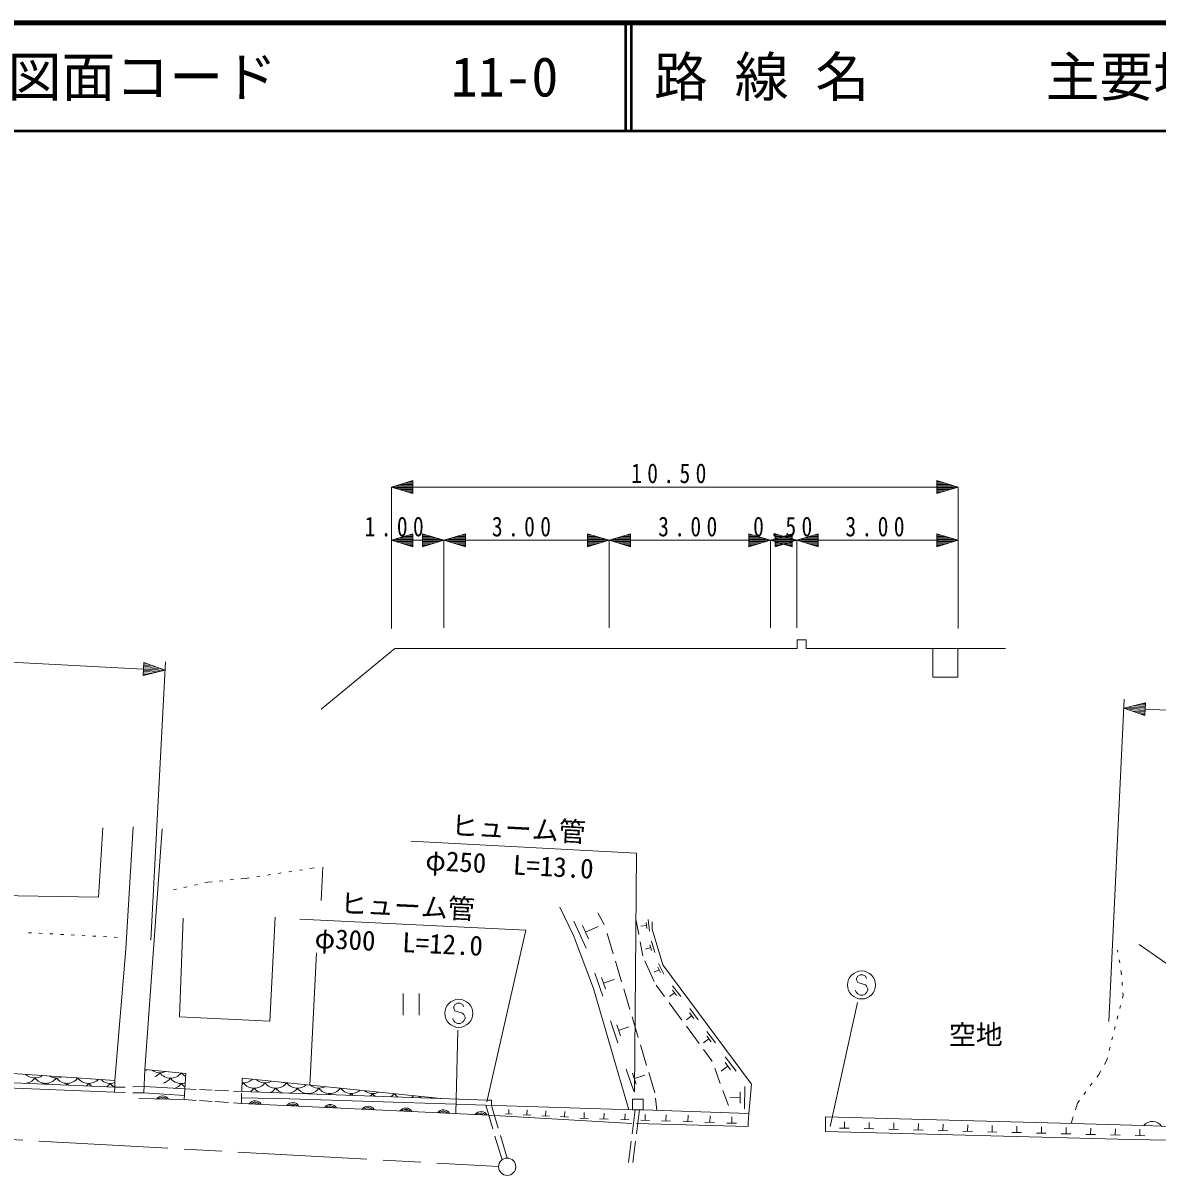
# Model space of a CAD drawing. Units: millimetres, scale not verified. Extents: x 40000 to 680000, y 20000 to 380000.
# Drawn here: x 121796 to 227084, y 273840 to 380000 of the extents above; entities that cross this region are included whole.
import ezdxf
from ezdxf.enums import TextEntityAlignment as Align

# ---------------------------------------------------------------- set-up
doc = ezdxf.new("R2010")
doc.units = ezdxf.units.MM
doc.header["$LTSCALE"] = 1000
doc.linetypes.add('CHAIN', pattern=[18.5, 12, -1.5, 3.5, -1.5])
for name, color, linetype, lineweight in [('M-BGD', 7, 'Continuous', 13), ('M-BMK', 2, 'CHAIN', 13), ('M-BMK-SRVR', 3, 'Continuous', 13), ('M-STR-HTXT', 7, 'Continuous', 13), ('M-STR-STRC', 7, 'Continuous', 13), ('M-TTL', 2, 'Continuous', 140), ('M-TTL-LINE', 7, 'Continuous', 50)]:
    doc.layers.add(name, color=color, linetype=linetype, lineweight=lineweight)
doc.layers.add('M-TTL-TXT', color=7, linetype='Continuous')
doc.styles.add('ＭＳ ゴシック', font='')
doc.styles.get('ＭＳ ゴシック').set_extended_font_data('MS Gothic')

msp = doc.modelspace()

# ---------------------------------------------------------------- linework, layer by layer
at = {"layer": 'M-BGD'}
for p, q in [((193660, 321947), (193660, 322767)), ((193660, 322767), (194516, 322767)), ((194516, 322767), (194516, 321947)), ((149487, 316330), (156329, 321947)), ((156329, 321947), (193660, 321947)), ((194516, 321947), (213010, 321947)), ((206269, 321947), (206269, 319289)), ((208591, 319289), (208591, 321947)), ((206269, 319289), (208591, 319289)), ((129228, 305322), (128804, 298888)), ((132022, 305407), (131344, 294062)), ((134731, 305238), (133122, 282886)), ((148841, 301598), (148449, 301539)), ((149632, 301682), (149482, 298572)), ((141347, 300516), (141049, 300485)), ((142422, 300628), (142043, 300589)), ((142813, 300687), (142422, 300628)), ((143802, 300837), (143506, 300792)), ((144791, 300986), (144494, 300941)), ((145780, 301135), (145483, 301091)), ((146769, 301285), (146472, 301240)), ((147757, 301434), (147461, 301389)), ((136065, 299617), (135785, 299554)), ((137041, 299836), (136748, 299770)), ((138017, 300054), (137724, 299989)), ((138980, 300270), (138700, 300207)), ((139358, 300309), (138980, 300270)), ((140353, 300413), (140054, 300382)), ((128804, 298888), (118306, 299057)), ((171646, 297956), (172916, 295332)), ((175173, 297446), (175757, 296334)), ((136678, 296940), (136340, 287796)), ((144722, 287373), (145230, 297025)), ((174076, 294149), (172946, 296673)), ((174298, 295006), (173733, 296268)), ((178714, 296729), (178960, 295430)), ((179674, 296246), (179162, 296195)), ((179647, 296520), (179701, 295971)), ((179839, 296816), (179948, 295719)), ((180197, 296602), (180197, 295924)), ((122592, 295573), (122333, 295586)), ((123590, 295520), (123291, 295536)), ((124589, 295468), (124289, 295484)), ((125588, 295415), (125288, 295431)), ((126586, 295363), (126287, 295379)), ((127585, 295310), (127285, 295326)), ((128584, 295258), (128284, 295274)), ((129582, 295205), (129283, 295221)), ((130540, 295155), (130281, 295169)), ((172916, 295332), (174778, 290421)), ((174015, 295637), (175193, 296165)), ((176035, 295514), (176600, 293626)), ((180197, 295924), (181213, 292622)), ((179091, 294743), (179337, 293444)), ((180084, 294209), (179590, 294067)), ((180009, 294474), (180160, 293943)), ((180145, 294799), (180448, 293739)), ((225409, 294485), (228965, 292030)), ((131344, 294062), (130328, 281870)), ((149040, 293723), (148438, 281448)), ((223444, 293773), (223411, 293966)), ((223610, 292787), (223560, 293082)), ((176801, 292956), (177375, 291040)), ((179517, 292977), (180393, 291075)), ((180847, 292146), (180388, 291914)), ((180723, 292393), (180971, 291900)), ((180796, 292738), (181293, 291754)), ((181213, 292622), (189421, 281541)), ((223759, 291903), (223727, 292096)), ((175621, 289691), (174904, 291821)), ((175868, 290367), (175509, 291432)), ((175688, 290899), (176682, 291235)), ((223776, 291694), (223759, 291903)), ((223854, 290697), (223830, 290996)), ((157092, 289933), (157092, 287933)), ((158592, 287933), (158592, 289933)), ((174778, 290421), (178060, 279161)), ((177576, 290369), (178150, 288453)), ((180596, 290707), (181371, 289654)), ((182286, 290014), (181817, 289661)), ((182097, 290266), (182475, 289763)), ((182110, 290668), (182865, 289662)), ((223925, 289790), (223908, 289999)), ((181786, 289091), (182972, 287480)), ((223611, 288543), (223685, 288834)), ((223855, 289513), (223925, 289790)), ((136340, 287796), (144722, 287373)), ((178350, 287783), (178924, 285867)), ((183876, 287878), (183388, 287511)), ((183680, 288140), (184073, 287617)), ((183693, 288559), (184479, 287512)), ((223368, 287573), (223441, 287864)), ((177035, 285368), (176346, 287413)), ((177272, 286017), (176927, 287040)), ((177100, 286529), (178054, 286851)), ((183387, 286916), (184573, 285306)), ((223124, 286604), (223197, 286895)), ((185478, 285734), (184979, 285358)), ((185278, 286001), (185679, 285466)), ((185291, 286429), (186094, 285359)), ((222880, 285634), (222953, 285925)), ((179125, 285196), (179699, 283280)), ((184988, 284742), (185763, 283689)), ((222637, 284664), (222710, 284955)), ((130328, 281870), (93392, 284417)), ((185763, 283689), (185777, 283651)), ((186974, 283536), (187477, 282867)), ((186991, 284072), (187996, 282733)), ((222204, 283374), (222396, 283708)), ((222396, 283708), (222466, 283985)), ((130321, 281253), (94842, 282752)), ((133122, 282886), (133017, 280726)), ((133122, 282886), (136932, 282527)), ((136932, 282527), (136762, 280099)), ((178500, 280896), (177811, 282941)), ((178737, 281545), (178392, 282568)), ((179900, 282610), (180465, 280722)), ((186016, 283010), (186538, 281612)), ((187226, 283202), (186601, 282732)), ((221476, 282188), (221660, 282435)), ((221660, 282435), (221853, 282768)), ((94848, 282268), (130295, 280778)), ((130328, 281870), (130321, 281253)), ((142115, 280845), (142164, 282095)), ((142164, 282095), (160627, 280191)), ((178564, 282056), (179519, 282379)), ((188820, 281329), (188775, 279254)), ((189421, 281541), (189172, 278822)), ((220880, 281385), (221059, 281626)), ((130321, 281253), (130295, 280778)), ((130295, 280778), (131277, 280759)), ((130321, 281253), (131277, 281272)), ((131996, 281286), (133046, 281307)), ((131996, 280745), (133017, 280726)), ((133017, 280726), (136789, 280485)), ((133046, 281307), (136832, 281094)), ((136832, 281094), (137890, 281044)), ((138196, 281030), (139369, 280974)), ((139625, 280962), (140888, 280903)), ((141338, 280882), (142115, 280845)), ((142105, 280275), (142087, 279751)), ((142105, 280706), (142105, 280275)), ((142105, 280275), (146584, 280176)), ((142115, 280845), (164894, 280041)), ((186783, 280956), (187305, 279558)), ((188383, 280301), (187415, 280321)), ((188394, 280819), (188371, 279782)), ((220283, 280583), (220462, 280823)), ((136762, 280099), (132558, 280197)), ((136762, 280099), (137890, 280025)), ((138196, 280005), (139369, 279929)), ((139625, 279912), (140888, 279829)), ((141338, 279800), (142087, 279751)), ((165041, 278656), (142087, 279751)), ((146584, 280176), (161994, 279668)), ((161994, 279668), (164738, 279585)), ((178388, 279151), (164738, 279585)), ((164765, 279584), (165420, 277384)), ((164894, 280041), (165299, 280051)), ((165299, 280051), (165298, 279567)), ((165298, 279567), (165927, 277455)), ((180520, 280233), (180650, 279108)), ((219500, 279162), (219682, 279774)), ((219682, 279774), (219866, 280021)), ((165041, 278656), (178334, 277890)), ((167213, 278754), (166600, 278769)), ((166907, 278762), (166917, 279171)), ((168935, 278656), (168231, 278693)), ((168583, 278675), (168607, 279144)), ((170671, 278567), (169966, 278604)), ((170319, 278586), (170343, 279055)), ((172445, 278487), (171703, 278526)), ((172074, 278507), (172099, 279002)), ((174285, 278362), (173486, 278390)), ((173886, 278376), (173903, 278909)), ((176125, 278299), (175326, 278327)), ((175726, 278313), (175743, 278846)), ((178088, 278232), (177289, 278260)), ((177688, 278246), (177706, 278779)), ((178623, 279151), (178353, 276939)), ((179020, 279151), (178750, 276939)), ((179957, 278178), (179158, 278205)), ((189172, 278822), (179378, 279151)), ((179557, 278192), (179575, 278724)), ((181486, 278126), (181505, 278686)), ((183523, 278056), (183543, 278652)), ((185561, 277986), (185581, 278582)), ((187598, 277917), (187618, 278513)), ((189123, 277941), (189172, 278822)), ((196293, 277137), (196293, 278491)), ((196293, 278491), (219233, 277876)), ((219120, 277879), (219301, 278491)), ((178758, 277890), (189125, 277612)), ((181906, 278111), (181066, 278140)), ((183970, 278041), (183076, 278071)), ((186008, 277971), (185114, 278002)), ((188045, 277902), (187151, 277932)), ((189125, 277612), (189123, 277941)), ((223476, 276444), (196293, 277137)), ((198507, 277448), (197613, 277466)), ((198060, 277457), (198072, 278053)), ((200792, 277389), (199898, 277407)), ((200345, 277398), (200357, 277994)), ((203078, 277330), (202184, 277349)), ((202631, 277339), (202642, 277936)), ((205363, 277272), (204469, 277290)), ((204916, 277281), (204927, 277877)), ((207648, 277213), (206754, 277231)), ((207201, 277222), (207213, 277818)), ((209933, 277154), (209039, 277172)), ((209486, 277163), (209498, 277759)), ((212218, 277095), (211324, 277113)), ((211771, 277104), (211783, 277700)), ((214056, 277046), (214068, 277642)), ((216342, 276987), (216353, 277583)), ((218627, 276928), (218638, 277524)), ((219233, 277876), (225861, 277713)), ((220912, 276869), (220924, 277465)), ((223197, 276810), (223209, 277406)), ((225481, 276752), (225493, 277348)), ((165620, 276713), (166275, 274513)), ((166127, 276785), (166756, 274673)), ((178268, 276244), (178026, 274259)), ((178665, 276244), (178423, 274259)), ((214503, 277036), (213609, 277055)), ((216789, 276978), (215895, 276996)), ((219074, 276919), (218180, 276937)), ((221359, 276860), (220465, 276878)), ((223644, 276801), (222750, 276820)), ((234876, 276157), (223476, 276444)), ((225928, 276743), (225034, 276761))]:
    msp.add_line(p, q, dxfattribs=at)
msp.add_lwpolyline([(178388, 280141), (178388, 279151), (179378, 279151), (179378, 280141)], close=True, dxfattribs=at)
msp.add_lwpolyline([(259470, 279490), (248180, 279155), (241513, 277831), (239692, 277639), (235392, 277435), (232406, 277452), (225861, 277713)], dxfattribs=at)
for centre, radius, start, end in [((122911, 283355), 1250, 227.01574, 305.09279), ((132510, 283844), 1250, 304.55014, 308.81556), ((134510, 283844), 1250, 234.7303, 294.50843), ((133510, 283344), 1250, 294.68261, 323.1301), ((135510, 283344), 1250, 216.8699, 321.67859), ((137510, 283344), 1250, 218.55157, 241.46912), ((121911, 282855), 1250, 272.76478, 323.1301), ((123911, 282855), 1250, 216.8699, 323.1301), ((122911, 282355), 1250, 318.52958, 323.1301), ((124911, 282355), 1250, 216.8699, 221.81158), ((124911, 283355), 1250, 238.53076, 293.57777), ((125911, 282855), 1250, 216.8699, 323.1301), ((124911, 282355), 1250, 313.35152, 323.1301), ((126911, 282355), 1250, 216.8699, 227.49357), ((126911, 283355), 1250, 261.55624, 270.55229), ((127911, 282855), 1250, 216.8699, 315.29233), ((126911, 282355), 1250, 307.66953, 323.1301), ((128911, 282355), 1250, 216.8699, 233.94544), ((129911, 282855), 1250, 225.78509, 289.41755), ((128911, 282355), 1250, 301.21767, 323.1301), ((130911, 282355), 1250, 216.8699, 241.75119), ((134510, 282844), 1250, 283.77066, 323.1301), ((136510, 282844), 1250, 216.8699, 286.79036), ((135510, 282344), 1250, 286.91858, 323.1301), ((137510, 282344), 1250, 216.8699, 237.8999), ((141271, 282410), 1250, 314.1261, 323.1301), ((142271, 282910), 1250, 264.31868, 312.97664), ((143271, 282410), 1250, 216.8699, 323.1301), ((144271, 282910), 1250, 229.39369, 298.83578), ((145271, 282410), 1250, 216.8699, 323.1301), ((146271, 282910), 1250, 254.51389, 273.71559), ((147271, 282410), 1250, 216.8699, 312.03754), ((149271, 282410), 1250, 230.6502, 297.44687), ((134755, 279791), 654, 31.43266, 145.8745), ((134755, 279791), 523, 41.2439, 136.06326), ((142271, 281910), 1250, 299.12341, 323.1301), ((144271, 281910), 1250, 216.8699, 243.80611), ((144271, 281910), 1250, 292.14809, 323.1301), ((146271, 281910), 1250, 216.8699, 253.62849), ((146271, 281910), 1250, 282.32571, 323.1301), ((148271, 281910), 1250, 216.8699, 323.1301), ((147271, 281410), 1250, 321.30074, 323.1301), ((149271, 281410), 1250, 216.8699, 218.80374), ((150271, 281910), 1250, 216.8699, 322.71839), ((149271, 281410), 1250, 317.15046, 323.1301), ((151271, 281410), 1250, 216.8699, 223.23242), ((152271, 281910), 1250, 217.3523, 310.74476), ((151271, 281410), 1250, 312.72178, 323.1301), ((153271, 281410), 1250, 216.8699, 228.03816), ((154271, 281910), 1250, 232.45257, 295.6445), ((153271, 281410), 1250, 307.91604, 323.1301), ((155271, 281410), 1250, 216.8699, 233.38426), ((155271, 281410), 1250, 302.56994, 321.57781), ((157271, 281410), 1250, 218.69789, 239.58156), ((157271, 281410), 1250, 296.37264, 309.39917), ((159271, 281410), 1250, 234.35227, 247.3941), ((159271, 281410), 1250, 288.56011, 293.7448), ((134755, 279791), 392, 63.12035, 114.18681), ((143349, 279336), 654, 30.04734, 144.48918), ((143349, 279336), 523, 39.85858, 134.67794), ((143349, 279336), 392, 61.73503, 112.80149), ((146845, 279170), 654, 30.04734, 144.48918), ((146845, 279170), 523, 39.85858, 134.67794), ((146845, 279170), 392, 61.73503, 112.80149), ((150341, 279003), 654, 30.04734, 144.48918), ((150341, 279003), 523, 39.85858, 134.67794), ((150341, 279003), 392, 61.73503, 112.80149), ((153837, 278836), 654, 30.04734, 144.48918), ((153837, 278836), 523, 39.85858, 134.67794), ((153837, 278836), 392, 61.73503, 112.80149), ((157333, 278669), 654, 30.04734, 144.48918), ((157333, 278669), 523, 39.85858, 134.67794), ((157333, 278669), 392, 61.73503, 112.80149), ((160829, 278502), 654, 30.04734, 144.48918), ((160829, 278502), 523, 39.85858, 134.67794), ((160829, 278502), 392, 61.73503, 112.80149), ((164325, 278336), 654, 30.04734, 144.48918), ((164325, 278336), 523, 39.85858, 134.67794), ((164325, 278336), 392, 61.73503, 112.80149), ((226654, 277043), 1038, 35.6447, 139.7949)]:
    msp.add_arc(centre, radius, start, end, dxfattribs=at)
at = {"layer": 'M-BMK'}
msp.add_line((67871, 279329), (165955, 273888), dxfattribs=at)
at = {"layer": 'M-BMK-SRVR'}
msp.add_circle((166755, 273873), 800, dxfattribs=at)
at = {"layer": 'M-STR-HTXT'}
for p, q in [((156005, 336937), (158005, 337537)), ((156005, 323799), (156005, 336937)), ((156005, 336937), (158005, 336337)), ((156005, 336937), (158005, 336937)), ((158005, 337057), (156405, 337057)), ((158005, 336817), (156405, 336817)), ((156805, 337177), (158005, 337177)), ((156805, 336697), (158005, 336697)), ((158005, 337297), (157205, 337297)), ((158005, 336577), (157205, 336577)), ((157605, 337417), (158005, 337417)), ((158005, 336337), (158005, 337537)), ((158005, 336937), (206624, 336937)), ((208624, 336937), (206624, 337537)), ((206624, 337537), (206624, 336337)), ((207024, 337417), (206624, 337417)), ((206624, 337297), (207424, 337297)), ((207824, 337177), (206624, 337177)), ((206624, 337057), (208224, 337057)), ((208624, 336937), (206624, 336337)), ((208624, 336937), (206624, 336937)), ((206624, 336817), (208224, 336817)), ((207824, 336697), (206624, 336697)), ((206624, 336577), (207424, 336577)), ((208624, 323799), (208624, 336937)), ((157605, 336457), (158005, 336457)), ((207024, 336457), (206624, 336457)), ((156005, 331994), (158005, 332594)), ((158005, 332354), (157205, 332354)), ((157605, 332474), (158005, 332474)), ((158005, 331394), (158005, 332594)), ((160887, 331994), (158887, 332594)), ((158887, 332594), (158887, 331394)), ((159287, 332474), (158887, 332474)), ((158887, 332354), (159687, 332354)), ((160887, 331994), (162887, 332594)), ((162887, 332354), (162087, 332354)), ((162487, 332474), (162887, 332474)), ((162887, 331394), (162887, 332594)), ((176215, 331994), (174215, 332594)), ((174215, 332594), (174215, 331394)), ((174615, 332474), (174215, 332474)), ((174215, 332354), (175015, 332354)), ((176215, 331994), (178215, 332594)), ((178215, 332354), (177415, 332354)), ((177815, 332474), (178215, 332474)), ((178215, 331394), (178215, 332594)), ((191191, 331994), (189191, 332594)), ((189191, 332594), (189191, 331394)), ((189591, 332474), (189191, 332474)), ((189191, 332354), (189991, 332354)), ((191191, 331994), (193191, 332594)), ((193629, 331994), (191629, 332594)), ((191629, 332594), (191629, 331394)), ((192029, 332474), (191629, 332474)), ((191629, 332354), (192429, 332354)), ((193191, 332354), (192391, 332354)), ((192791, 332474), (193191, 332474)), ((193191, 331394), (193191, 332594)), ((193629, 331994), (195629, 332594)), ((195629, 332354), (194829, 332354)), ((195229, 332474), (195629, 332474)), ((195629, 331394), (195629, 332594)), ((208624, 331994), (206624, 332594)), ((206624, 332594), (206624, 331394)), ((207024, 332474), (206624, 332474)), ((206624, 332354), (207424, 332354)), ((156005, 331994), (158005, 331394)), ((156005, 331994), (158005, 331994)), ((158005, 332114), (156405, 332114)), ((158005, 331874), (156405, 331874)), ((156805, 332234), (158005, 332234)), ((156805, 331754), (158005, 331754)), ((158005, 331634), (157205, 331634)), ((157605, 331514), (158005, 331514)), ((158887, 331994), (158005, 331994)), ((160087, 332234), (158887, 332234)), ((158887, 332114), (160487, 332114)), ((160887, 331994), (158887, 331394)), ((160887, 331994), (158887, 331994)), ((158887, 331874), (160487, 331874)), ((160087, 331754), (158887, 331754)), ((158887, 331634), (159687, 331634)), ((159287, 331514), (158887, 331514)), ((160887, 323874), (160887, 331994)), ((160887, 331994), (162887, 331394)), ((160887, 331994), (162887, 331994)), ((162887, 332114), (161287, 332114)), ((162887, 331874), (161287, 331874)), ((161687, 332234), (162887, 332234)), ((161687, 331754), (162887, 331754)), ((162887, 331634), (162087, 331634)), ((162487, 331514), (162887, 331514)), ((162887, 331994), (174215, 331994)), ((175415, 332234), (174215, 332234)), ((174215, 332114), (175815, 332114)), ((176215, 331994), (174215, 331394)), ((176215, 331994), (174215, 331994)), ((174215, 331874), (175815, 331874)), ((175415, 331754), (174215, 331754)), ((174215, 331634), (175015, 331634)), ((174615, 331514), (174215, 331514)), ((176215, 323874), (176215, 331994)), ((176215, 331994), (178215, 331394)), ((176215, 331994), (178215, 331994)), ((178215, 332114), (176615, 332114)), ((178215, 331874), (176615, 331874)), ((177015, 332234), (178215, 332234)), ((177015, 331754), (178215, 331754)), ((178215, 331634), (177415, 331634)), ((177815, 331514), (178215, 331514)), ((178215, 331994), (189191, 331994)), ((190391, 332234), (189191, 332234)), ((189191, 332114), (190791, 332114)), ((191191, 331994), (189191, 331394)), ((191191, 331994), (189191, 331994)), ((189191, 331874), (190791, 331874)), ((190391, 331754), (189191, 331754)), ((189191, 331634), (189991, 331634)), ((189591, 331514), (189191, 331514)), ((191191, 323874), (191191, 331994)), ((191191, 331994), (193191, 331394)), ((191191, 331994), (193191, 331994)), ((193191, 332114), (191591, 332114)), ((193191, 331874), (191591, 331874)), ((192829, 332234), (191629, 332234)), ((191629, 332114), (193229, 332114)), ((193629, 331994), (191629, 331394)), ((193629, 331994), (191629, 331994)), ((191629, 331874), (193229, 331874)), ((192829, 331754), (191629, 331754)), ((191629, 331634), (192429, 331634)), ((192029, 331514), (191629, 331514)), ((191991, 332234), (193191, 332234)), ((191991, 331754), (193191, 331754)), ((193191, 331634), (192391, 331634)), ((192791, 331514), (193191, 331514)), ((193629, 323874), (193629, 331994)), ((193629, 331994), (195629, 331394)), ((193629, 331994), (195629, 331994)), ((195629, 332114), (194029, 332114)), ((195629, 331874), (194029, 331874)), ((194429, 332234), (195629, 332234)), ((194429, 331754), (195629, 331754)), ((195629, 331634), (194829, 331634)), ((195229, 331514), (195629, 331514)), ((195629, 331994), (206624, 331994)), ((207824, 332234), (206624, 332234)), ((206624, 332114), (208224, 332114)), ((208624, 331994), (206624, 331394)), ((208624, 331994), (206624, 331994)), ((206624, 331874), (208224, 331874)), ((207824, 331754), (206624, 331754)), ((206624, 331634), (207424, 331634)), ((207024, 331514), (206624, 331514)), ((132992, 320049), (71608, 323217)), ((133023, 320648), (132961, 319449)), ((134990, 319946), (133023, 320648)), ((133666, 294899), (135030, 320714)), ((134990, 319946), (132961, 319449)), ((133367, 319549), (132968, 319569)), ((132974, 319689), (133773, 319648)), ((134178, 319747), (132980, 319809)), ((132986, 319929), (134584, 319846)), ((134990, 319946), (132992, 320049)), ((132999, 320168), (134596, 320086)), ((134203, 320226), (133005, 320288)), ((133011, 320408), (133810, 320367)), ((133417, 320507), (133017, 320528)), ((222607, 287355), (224023, 317261)), ((223983, 316421), (226009, 316930)), ((223983, 316421), (225954, 315732)), ((223983, 316421), (225981, 316331)), ((225987, 316451), (224388, 316523)), ((224793, 316625), (225992, 316571)), ((225998, 316691), (225198, 316727)), ((225604, 316828), (226003, 316810)), ((225954, 315732), (226009, 316930)), ((225976, 316211), (224378, 316283)), ((224772, 316145), (225971, 316091)), ((225965, 315971), (225166, 316007)), ((225560, 315869), (225960, 315851)), ((225981, 316331), (259105, 314832)), ((178770, 302961), (157809, 304089)), ((178573, 280837), (178770, 302961)), ((168485, 295831), (147518, 296839)), ((164858, 279883), (168485, 295831))]:
    msp.add_line(p, q, dxfattribs=at)
at = {"layer": 'M-STR-STRC'}
for p, q in [((199290, 291568), (199172, 291331)), ((199172, 291331), (199172, 291213)), ((199172, 291213), (199290, 290977)), ((199526, 291686), (199290, 291568)), ((199290, 290977), (199999, 290740)), ((199762, 291686), (199526, 291686)), ((199999, 291568), (199762, 291686)), ((200117, 291331), (199999, 291568)), ((199172, 290031), (199053, 290268)), ((199290, 289913), (199172, 290031)), ((199526, 289795), (199290, 289913)), ((199999, 289913), (199762, 289795)), ((199999, 290740), (200117, 290622)), ((200117, 290031), (199999, 289913)), ((200117, 290622), (200235, 290386)), ((200235, 290268), (200117, 290031)), ((200235, 290386), (200235, 290268)), ((161908, 288935), (161790, 288699)), ((162145, 289053), (161908, 288935)), ((162381, 289053), (162145, 289053)), ((162617, 288935), (162381, 289053)), ((162735, 288699), (162617, 288935)), ((199273, 289122), (196738, 277612)), ((199762, 289795), (199526, 289795)), ((161790, 288699), (161790, 288581)), ((161790, 288581), (161908, 288344)), ((161908, 288344), (162617, 288108)), ((162617, 288108), (162735, 287990)), ((162735, 287990), (162854, 287753)), ((162854, 287753), (162854, 287635)), ((161790, 287399), (161672, 287635)), ((161908, 287281), (161790, 287399)), ((162145, 287163), (161908, 287281)), ((162381, 287163), (162145, 287163)), ((162617, 287281), (162381, 287163)), ((162735, 287399), (162617, 287281)), ((162854, 287635), (162735, 287399)), ((161983, 278834), (162162, 286555))]:
    msp.add_line(p, q, dxfattribs=at)
for centre in [(199644, 290740), (162263, 288108)]:
    msp.add_circle(centre, 1300, dxfattribs=at)
at = {"layer": 'M-TTL'}
msp.add_line((680000, 380000), (40000, 380000), dxfattribs=at)
at = {"layer": 'M-TTL-LINE'}
for p, q in [((177750, 380000), (177750, 370000)), ((178250, 380000), (178250, 370000)), ((40000, 370000), (680000, 370000))]:
    msp.add_line(p, q, dxfattribs=at)

# ---------------------------------------------------------------- texts
at = {"layer": 'M-BGD', "style": 'ＭＳ ゴシック'}
msp.add_text('空地', height=1833, dxfattribs=at).set_placement((210253, 286129), align=Align.MIDDLE_CENTER)
at = {"layer": 'M-STR-HTXT', "style": 'ＭＳ ゴシック'}
for s, rotation, p in [('ヒューム管', 356.998, (167796, 305242)), ('φ250\u3000L=13.0', 356.998, (166976, 301924)), ('ヒューム管', 357.325, (157498, 298050)), ('φ300\u3000L=12.0', 357.325, (156697, 294726))]:
    msp.add_text(s, height=1833, rotation=rotation, dxfattribs=at).set_placement(p, align=Align.MIDDLE_CENTER)
at = {"layer": 'M-STR-HTXT', "char_height": 1833, "attachment_point": 8, "style": 'ＭＳ ゴシック'}
for s, insert in [('\\T1.5;\\W0.8;10.50', (181998, 337272)), ('\\T1.5;\\W0.8;1.00', (156512, 332329)), ('\\T1.5;\\W0.8;3.00', (168325, 332329)), ('\\T1.5;\\W0.8;3.00', (183760, 332329)), ('\\T1.5;\\W0.8;0.50', (192577, 332329)), ('\\T1.5;\\W0.8;3.00', (201144, 332329))]:
    msp.add_mtext(s, dxfattribs=dict(at, insert=insert))
at = {"layer": 'M-TTL-TXT', "style": 'ＭＳ ゴシック'}
for s, p in [('図面コード', (120380, 375000)), ('路 線 名', (180380, 375000)), ('主要地方道\u3000山口防府線', (216734, 375000)), ('11-0', (161521, 375000))]:
    msp.add_text(s, height=3666, dxfattribs=at).set_placement(p, align=Align.MIDDLE_LEFT)

doc.saveas('drawing.dxf')
